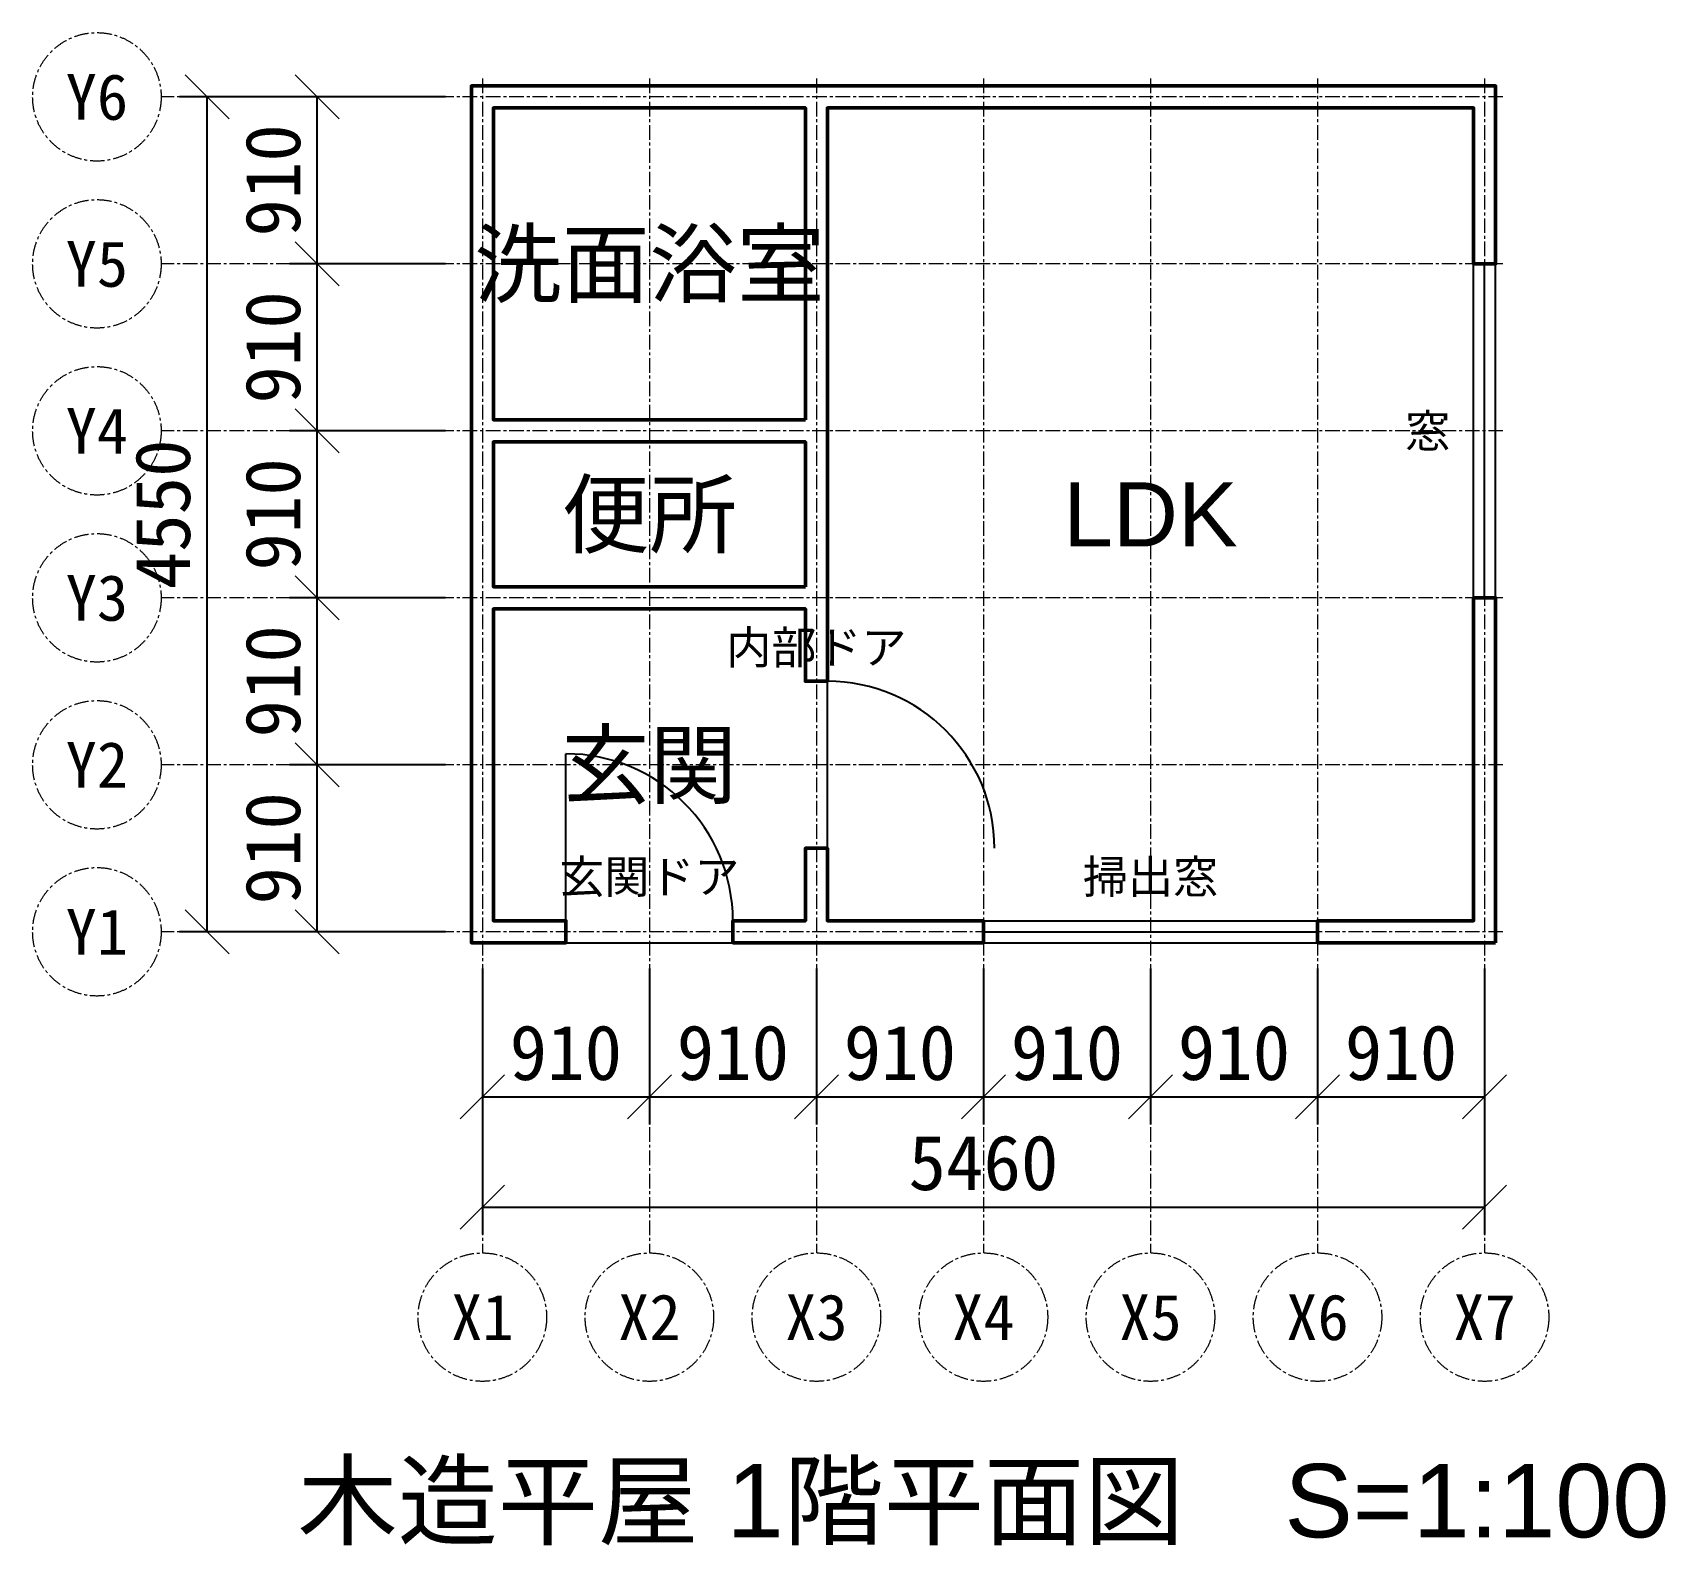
# Model space of a CAD drawing. Header units: millimetres. Extents: x -2450 to 6445, y -3344 to 4900.
import ezdxf
from ezdxf.enums import TextEntityAlignment as Align

# ---------------------------------------------------------------- set-up
doc = ezdxf.new("R2010")
doc.units = ezdxf.units.MM
doc.header["$LTSCALE"] = 25
doc.linetypes.add('CENTER', pattern=[5.08, 3.175, -0.635, 0.635, -0.635])
for name, color, linetype, lineweight in [('DIM', 4, 'CONTINUOUS', 18), ('GRID', 1, 'CENTER', 13), ('OPENING', 3, 'CONTINUOUS', 25), ('ROOM', 5, 'CONTINUOUS', 18), ('TEXT', 6, 'CONTINUOUS', 18), ('WALL', 7, 'CONTINUOUS', 50)]:
    doc.layers.add(name, color=color, linetype=linetype, lineweight=lineweight)
doc.styles.add('JP', font='Arial Unicode.ttf')
doc.dimstyles.new('ARCH', dxfattribs={"dimtxt": 300, "dimasz": 200, "dimexe": 150, "dimexo": 200, "dimgap": 90, "dimtad": 1, "dimdec": 0, "dimzin": 12, "dimdsep": 46, "dimtxsty": 'Standard', "dimblk": 'ARCHTICK', "dimtsz": 120, "dimcen": 2.5, "dimclrd": 4, "dimclre": 4, "dimclrt": 4, "dimazin": 3, "dimtfac": 0.5, "dimtmove": 2, "dimatfit": 3})

# ---------------------------------------------------------------- blocks, each defined once
blk = doc.blocks.new('_ARCHTICK')
at = {"color": 0, "linetype": 'BYBLOCK', "const_width": 0.15}
blk.add_lwpolyline([(-0.5, -0.5), (0.5, 0.5)], dxfattribs=at)

msp = doc.modelspace()

# ---------------------------------------------------------------- linework, layer by layer
at = {"layer": 'GRID'}
for p, q in [((0, 4650), (0, -1750)), ((910, 4650), (910, -1750)), ((1820, 4650), (1820, -1750)), ((2730, 4650), (2730, -1750)), ((3640, 4650), (3640, -1750)), ((4550, 4650), (4550, -1750)), ((5460, 4650), (5460, -1750)), ((5560, 4550), (-1750, 4550)), ((5560, 3640), (-1750, 3640)), ((5560, 2730), (-1750, 2730)), ((5560, 1820), (-1750, 1820)), ((5560, 910), (-1750, 910)), ((5560, 0), (-1750, 0))]:
    msp.add_line(p, q, dxfattribs=at)
for centre in [(-2100, 4550), (-2100, 3640), (-2100, 2730), (-2100, 1820), (-2100, 910), (-2100, 0), (0, -2100), (910, -2100), (1820, -2100), (2730, -2100), (3640, -2100), (4550, -2100), (5460, -2100)]:
    msp.add_circle(centre, 350, dxfattribs=at)
at = {"layer": 'OPENING'}
for p, q in [((5400, 1820), (5400, 3640)), ((5460, 1820), (5460, 3640)), ((5520, 1820), (5520, 3640)), ((1880, 455), (1880, 1365)), ((455, 60), (455, 970)), ((2730, 60), (4550, 60)), ((2730, 0), (4550, 0)), ((455, -60), (1365, -60)), ((2730, -60), (4550, -60))]:
    msp.add_line(p, q, dxfattribs=at)
for centre in [(1880, 455), (455, 60)]:
    msp.add_arc(centre, 910, 0, 90, dxfattribs=at)
at = {"layer": 'WALL'}
for points in [[(60, -60), (0, -60), (-60, -60), (-60, 60), (-60, 1760), (-60, 1880), (-60, 2670), (-60, 2790), (-60, 4490), (-60, 4550), (-60, 4610), (60, 4610), (1760, 4610), (1880, 4610), (5400, 4610), (5460, 4610), (5520, 4610), (5520, 4490), (5520, 3640), (5400, 3640), (5400, 4490), (1880, 4490), (1880, 2790), (1880, 2670), (1880, 1880), (1880, 1760), (1880, 1365), (1760, 1365), (1760, 1760), (60, 1760), (60, 60), (455, 60), (455, -60)], [(1760, 2790), (1760, 4490), (60, 4490), (60, 2790)], [(1760, 1880), (1760, 2670), (60, 2670), (60, 1880)], [(5520, -60), (5400, -60), (4550, -60), (4550, 60), (5400, 60), (5400, 1820), (5520, 1820), (5520, 60), (5520, 0)], [(1880, -60), (1760, -60), (1365, -60), (1365, 60), (1760, 60), (1760, 455), (1880, 455), (1880, 60), (2730, 60), (2730, -60)]]:
    msp.add_lwpolyline(points, close=True, dxfattribs=at)

# ---------------------------------------------------------------- texts
at = {"layer": 'GRID'}
for s, p in [('Y6', (-2100, 4550)), ('Y5', (-2100, 3640)), ('Y4', (-2100, 2730)), ('Y3', (-2100, 1820)), ('Y2', (-2100, 910)), ('Y1', (-2100, 0)), ('X1', (0, -2100)), ('X2', (910, -2100)), ('X3', (1820, -2100)), ('X4', (2730, -2100)), ('X5', (3640, -2100)), ('X6', (4550, -2100)), ('X7', (5460, -2100))]:
    msp.add_text(s, height=250, dxfattribs=at).set_placement(p, align=Align.MIDDLE_CENTER)
at = {"layer": 'ROOM', "style": 'JP'}
for s, p in [('洗面浴室', (910, 3640)), ('便所', (910, 2275)), ('LDK', (3640, 2275)), ('玄関', (910, 910))]:
    msp.add_text(s, height=350, dxfattribs=at).set_placement(p, align=Align.MIDDLE_CENTER)
at = {"layer": 'TEXT', "style": 'JP'}
for s, height, p in [('窓', 180, (5150, 2730)), ('内部ドア', 180, (1820, 1550)), ('玄関ドア', 180, (910, 300)), ('掃出窓', 180, (3640, 300)), ('木造平屋 1階平面図\u3000S=1:100', 400, (2730, -3100))]:
    msp.add_text(s, height=height, dxfattribs=at).set_placement(p, align=Align.MIDDLE_CENTER)

# ---------------------------------------------------------------- dimensions: what is measured, and where the dimension line sits
at = {"layer": 'DIM'}
msp.add_linear_dim(base=(-1500, 0), p1=(0, 0), p2=(0, 4550), angle=90, dimstyle='ARCH', dxfattribs=at).render()
for base, p1, p2, override in [((-900, 3640), (0, 3640), (0, 4550), {"dimse1": 1, "dimtix": 1, "dimtvp": 0}), ((-900, 2730), (0, 2730), (0, 3640), {"dimse1": 1, "dimtix": 1, "dimtvp": 0}), ((-900, 1820), (0, 1820), (0, 2730), {"dimse1": 1, "dimtix": 1, "dimtvp": 0}), ((-900, 910), (0, 910), (0, 1820), {"dimse1": 1, "dimtix": 1, "dimtvp": 0}), ((-900, 0), (0, 0), (0, 910), {"dimtix": 1, "dimtvp": 0})]:
    msp.add_linear_dim(base=base, p1=p1, p2=p2, angle=90, dimstyle='ARCH', override=override, dxfattribs=at).render()
for base, p1, p2, override in [((0, -900), (0, 0), (910, 0), {"dimtix": 1, "dimtvp": 0}), ((910, -900), (910, 0), (1820, 0), {"dimse1": 1, "dimtix": 1, "dimtvp": 0}), ((1820, -900), (1820, 0), (2730, 0), {"dimse1": 1, "dimtix": 1, "dimtvp": 0}), ((2730, -900), (2730, 0), (3640, 0), {"dimse1": 1, "dimtix": 1, "dimtvp": 0}), ((3640, -900), (3640, 0), (4550, 0), {"dimse1": 1, "dimtix": 1, "dimtvp": 0}), ((4550, -900), (4550, 0), (5460, 0), {"dimse1": 1, "dimtix": 1, "dimtvp": 0})]:
    msp.add_linear_dim(base=base, p1=p1, p2=p2, dimstyle='ARCH', override=override, dxfattribs=at).render()
msp.add_linear_dim(base=(0, -1500), p1=(0, 0), p2=(5460, 0), dimstyle='ARCH', dxfattribs=at).render()

doc.saveas('drawing.dxf')
